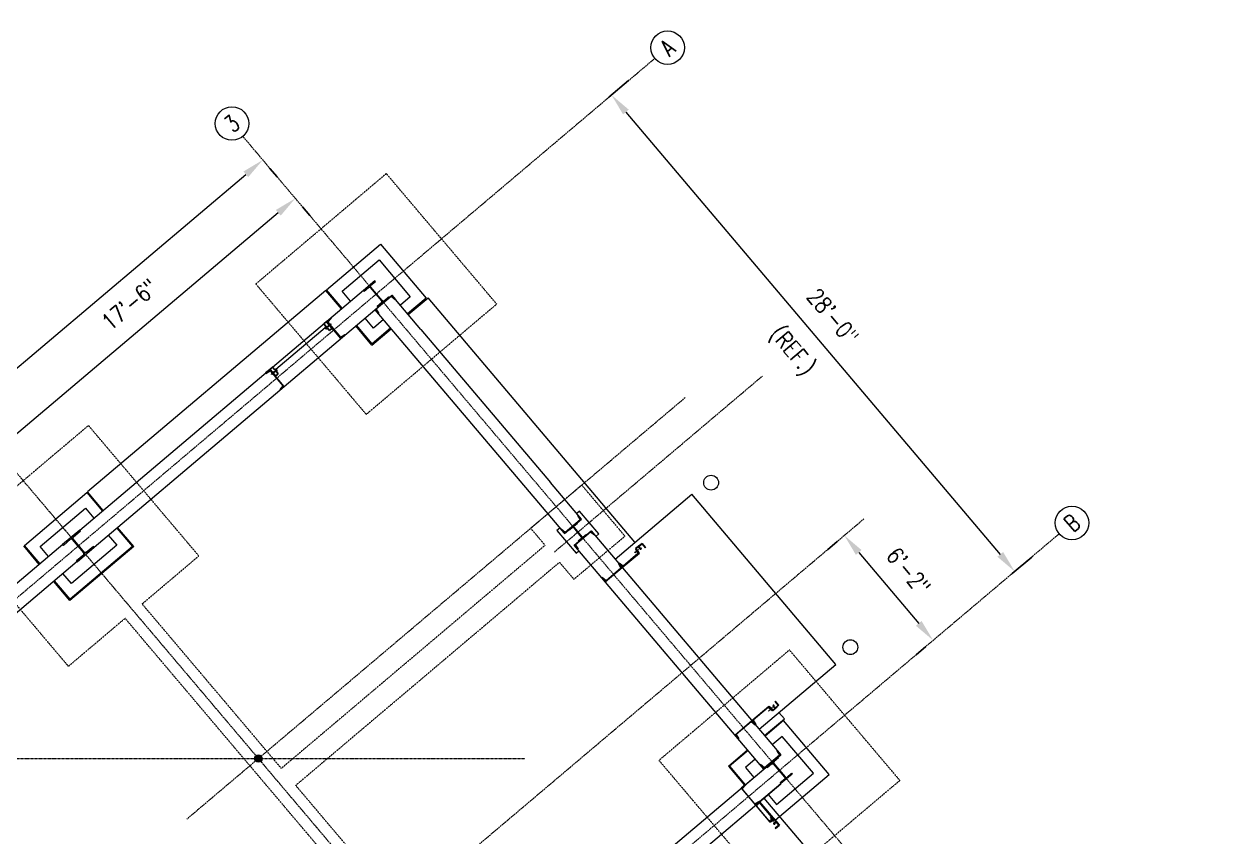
# Model space of a CAD drawing. Header units: inches. Extents: x -24529 to 23375, y -3182 to 1720.
# Drawn here: x -126 to 522, y -42 to 396 of the extents above; entities that cross this region are included whole.
import ezdxf
from ezdxf import colors
from ezdxf.entities.mleader import LeaderData, LeaderLine
from ezdxf.enums import TextEntityAlignment as Align
from ezdxf.math import Vec2, Vec3

# ---------------------------------------------------------------- set-up
doc = ezdxf.new("R2010")
doc.units = ezdxf.units.IN
doc.header["$LTSCALE"] = 0.375
doc.header["$MEASUREMENT"] = 0
for name, pattern in [('CENTER', [2, 1.25, -0.25, 0.25, -0.25]), ('CENTER2', [1.125, 0.75, -0.125, 0.125, -0.125]), ('HIDDEN', [0.375, 0.25, -0.125])]:
    doc.linetypes.add(name, pattern=pattern)
for name, color, linetype in [('1', 1, 'Continuous'), ('2', 2, 'Continuous'), ('CENTER2', 7, 'Continuous')]:
    doc.layers.add(name, color=color, linetype=linetype)
for name, color, linetype, lineweight in [('CENTER', 2, 'CENTER2', 15), ('DIM', 5, 'Continuous', 15), ('Mech_Existbldg', 5, 'Continuous', 13), ('Mech_Existstl', 3, 'Continuous', 13), ('TEXT', 3, 'Continuous', 15), ('TXT', 7, 'Continuous', 15)]:
    doc.layers.add(name, color=color, linetype=linetype, lineweight=lineweight)
doc.styles.add('RomanS', font='romans.shx', dxfattribs={"width": 0.8})
doc.styles.add('SIMPLEX', font='SIMPLEX.shx', dxfattribs={"width": 0.75})
doc.dimstyles.new('PCI Arch-Arrow', dxfattribs={"dimscale": 0, "dimtxt": 0.09375, "dimasz": 0.125, "dimexe": 0.125, "dimexo": 0.0625, "dimgap": 0.09, "dimtad": 1, "dimdec": 4, "dimzin": 3, "dimdsep": 46, "dimlunit": 4, "dimtxsty": 'RomanS', "dimcen": 0.09, "dimclrd": 3, "dimclre": 3, "dimclrt": 3, "dimadec": 0, "dimazin": 0, "dimtfac": 0.75, "dimtdec": 4, "dimtmove": 0, "dimatfit": 3, "dimfxl": 1, "dimfrac": 1, "dimtolj": 1, "dimtzin": 0, "dimlwd": -1, "dimarcsym": 0})

# ---------------------------------------------------------------- blocks, each defined once
blk = doc.blocks.new('bal1')
blk.add_circle((0, 0), 0.188)
at = {"style": 'SIMPLEX', "width": 0.75}
blk.add_attdef('ITEM', text='', height=0.188, dxfattribs=at).set_placement((0, 0), align=Align.MIDDLE)
blk = doc.blocks.new('*D4')
at = {"layer": 'DEFPOINTS', "color": 0, "transparency": 16777216}
for p in [(2.37, 322.34), (2.37, 322.34), (-336.6, 35.57)]:
    blk.add_point(p, dxfattribs=at)
at = {"layer": 'DIM', "color": 3, "lineweight": -2, "transparency": 16777216}
for p, q in [((6.24, 317.76), (10.12, 313.18)), ((-340.48, 40.15), (-344.35, 44.73))]:
    blk.add_line(p, q, dxfattribs=at)
at = {"layer": 'DIM', "color": 3, "transparency": 16777216}
blk.add_line((-327.44, 43.32), (-6.79, 314.59), dxfattribs=at)
for points in [[(-8.08, 316.12), (-5.5, 313.06), (2.37, 322.34)], [(-328.73, 44.85), (-326.15, 41.79), (-336.6, 35.57)]]:
    blk.add_solid(points, dxfattribs=at)
at = {"layer": 'DIM', "color": 3, "transparency": 16777216, "insert": (-185.08, 163.76), "char_height": 9, "attachment_point": 5, "rotation": 40.23144, "style": 'RomanS'}
blk.add_mtext('\\A1;37\'-0"\\P(REF.)', dxfattribs=at)
blk = doc.blocks.new('*D6')
at = {"layer": 'DEFPOINTS', "color": 0, "transparency": 16777216}
for p in [(19.87, 301.65), (-140.45, 166.01), (-140.45, 166.01)]:
    blk.add_point(p, dxfattribs=at)
at = {"layer": 'DIM', "color": 3, "transparency": 16777216}
blk.add_line((10.71, 293.9), (-131.29, 173.76), dxfattribs=at)
at = {"layer": 'DIM', "color": 3, "lineweight": -2, "transparency": 16777216}
for p, q in [((23.75, 297.07), (27.63, 292.49)), ((-144.32, 170.59), (-148.2, 175.17))]:
    blk.add_line(p, q, dxfattribs=at)
at = {"layer": 'DIM', "color": 3, "transparency": 16777216}
for points in [[(9.42, 295.42), (12.01, 292.37), (19.87, 301.65)], [(-132.58, 175.29), (-129.99, 172.24), (-140.45, 166.01)]]:
    blk.add_solid(points, dxfattribs=at)
at = {"layer": 'DIM', "color": 3, "transparency": 16777216, "insert": (-69.33, 244.52), "char_height": 9, "attachment_point": 5, "rotation": 40.23144, "style": 'RomanS'}
blk.add_mtext('\\A1;17\'-6"', dxfattribs=at)
blk = doc.blocks.new('*D43')
at = {"layer": 'DEFPOINTS', "color": 0, "transparency": 16777216}
for p in [(184.13, 352.26), (407.11, 100.78), (401.15, 95.74)]:
    blk.add_point(p, dxfattribs=at)
at = {"layer": 'DIM', "color": 3, "lineweight": -2, "transparency": 16777216}
for p, q in [((188.71, 356.13), (199.25, 365.05)), ((405.73, 99.62), (416.27, 108.53))]:
    blk.add_line(p, q, dxfattribs=at)
at = {"layer": 'DIM', "color": 3, "transparency": 16777216}
blk.add_line((197.84, 348.14), (399.36, 109.94), dxfattribs=at)
for points in [[(199.37, 349.43), (196.32, 346.85), (190.09, 357.3)], [(400.88, 111.24), (397.83, 108.65), (407.11, 100.78)]]:
    blk.add_solid(points, dxfattribs=at)
at = {"layer": 'DIM', "color": 3, "transparency": 16777216, "char_height": 9, "attachment_point": 5, "rotation": 310.23144, "style": 'RomanS'}
for s, insert in [('\\A1;28\'-0"', (309.29, 238.08)), ('\\A1;(REF.)', (286.77, 219.03))]:
    blk.add_mtext(s, dxfattribs=dict(at, insert=insert))
blk = doc.blocks.new('*D44')
at = {"layer": 'DEFPOINTS', "color": 0, "transparency": 16777216}
for p in [(316.08, 120.7), (363.21, 63.65), (363.88, 64.21)]:
    blk.add_point(p, dxfattribs=at)
at = {"layer": 'DIM', "color": 3, "lineweight": -2, "transparency": 16777216}
for p, q in [((311.5, 116.83), (306.26, 112.39)), ((359.3, 60.33), (354.05, 55.9))]:
    blk.add_line(p, q, dxfattribs=at)
at = {"layer": 'DIM', "color": 3, "transparency": 16777216}
blk.add_line((323.17, 110.98), (355.46, 72.81), dxfattribs=at)
for points in [[(324.69, 112.27), (321.64, 109.69), (315.42, 120.14)], [(356.99, 74.1), (353.93, 71.52), (363.21, 63.65)]]:
    blk.add_solid(points, dxfattribs=at)
at = {"layer": 'DIM', "color": 3, "transparency": 16777216, "insert": (350, 100.93), "char_height": 9, "attachment_point": 5, "rotation": 310.23144, "style": 'RomanS'}
blk.add_mtext('\\A1;6\'-2"', dxfattribs=at)

msp = doc.modelspace()

# ---------------------------------------------------------------- hatches: boundary and pattern name
at = {"layer": 'TEXT'}
h = msp.add_hatch(color=256, dxfattribs=at)
h.dxf.hatch_style = 1
edge = h.paths.add_edge_path()
edge.add_arc((0, 0), 2, 40.23144087, 400.23144087)

# ---------------------------------------------------------------- linework, layer by layer
at = {"layer": '1'}
for p, q in [((36.66271, 235.35474), (35.13583, 234.06298)), ((35.13583, 234.06298), (36.38689, 232.5842)), ((36.65536, 235.26665), (35.22391, 234.05564)), ((35.22391, 234.05564), (36.47497, 232.57685)), ((36.71153, 235.20026), (36.6161, 235.11953)), ((36.6161, 235.11953), (39.48217, 231.73177)), ((36.65536, 235.26665), (39.64254, 231.73574)), ((36.66271, 235.35474), (36.98565, 234.97302)), ((36.93794, 234.93265), (36.98565, 234.97302)), ((36.38689, 232.5842), (35.90974, 232.18052)), ((35.90974, 232.18052), (36.71741, 231.22584)), ((36.47497, 232.57685), (35.99782, 232.17318)), ((35.99782, 232.17318), (36.72476, 231.31392)), ((37.19456, 231.62951), (36.71741, 231.22584)), ((37.20191, 231.71759), (36.72476, 231.31392)), ((37.19456, 231.62951), (38.20374, 230.43663)), ((37.20191, 231.71759), (38.21109, 230.52472)), ((39.73063, 231.72839), (38.20374, 230.43663)), ((39.64254, 231.73574), (38.21109, 230.52472)), ((39.40769, 232.11011), (39.35997, 232.06974)), ((39.40769, 232.11011), (39.73063, 231.72839)), ((39.5776, 231.81251), (39.48217, 231.73177)), ((6.12506, 209.51968), (7.65194, 210.81143)), ((6.12506, 209.51968), (6.448, 209.13796)), ((6.21314, 209.51233), (7.6446, 210.72335)), ((6.21314, 209.51233), (9.20032, 205.98142)), ((6.26931, 209.44594), (6.36474, 209.52668)), ((6.36474, 209.52668), (9.2308, 206.13892)), ((6.49571, 209.17833), (6.448, 209.13796)), ((7.6446, 210.72335), (8.89566, 209.24457)), ((7.65194, 210.81143), (8.90301, 209.33265)), ((8.89566, 209.24457), (9.37281, 209.64824)), ((8.90301, 209.33265), (9.38016, 209.73632)), ((9.37281, 209.64824), (10.09974, 208.78898)), ((9.38016, 209.73632), (10.18783, 208.78164)), ((9.62259, 208.38531), (10.09974, 208.78898)), ((9.62259, 208.38531), (10.63177, 207.19243)), ((9.71067, 208.37796), (10.18783, 208.78164)), ((9.71067, 208.37796), (10.71986, 207.18509)), ((8.87004, 206.27505), (8.91775, 206.31542)), ((8.87004, 206.27505), (9.19297, 205.89333)), ((9.13537, 206.05819), (9.2308, 206.13892)), ((9.19297, 205.89333), (10.71986, 207.18509)), ((9.20032, 205.98142), (10.63177, 207.19243)), ((278.7277, -33.74068), (277.48412, -34.79276)), ((278.70199, -34.04897), (277.6254, -34.95977)), ((277.81324, -35.10853), (277.85528, -34.98259)), ((277.85528, -34.98259), (278.0485, -35.04709)), ((280.16288, -35.77579), (278.23042, -37.41066)), ((278.23042, -37.41066), (278.37171, -37.57767)), ((280.47117, -35.80151), (278.37171, -37.57767)), ((280.16288, -35.77579), (278.70199, -34.04897)), ((280.47117, -35.80151), (279.34089, -34.46548))]:
    msp.add_line(p, q, dxfattribs=at)
for centre, radius, end in [((277.70563, -35.05459), 0.34296, 1.25260042), ((277.70434, -35.05307), 0.12221, 333.01053659)]:
    msp.add_arc(centre, radius, 130.23144087, end, dxfattribs=at)
at = {"layer": '2', "linetype": 'CENTER'}
for p, q in [((36.02566, 231.45961), (39.10134, 234.06165)), ((10.0719, 209.50255), (6.99623, 206.90051))]:
    msp.add_line(p, q, dxfattribs=at)
at = {"layer": 'CENTER'}
for p, q in [((213.39473, 377.012), (-352.74992, -101.9501)), ((320.656, -53.88361), (-8.40537, 335.07479)), ((271.34135, 205.97913), (159.24161, 111.14201)), ((180.46233, -213.31079), (-168.72813, 199.44068)), ((229.74282, 194.36393), (-38.47924, -32.55369)), ((192.08811, -227.05274), (-114.80593, 135.70336)), ((325.97684, 129.07449), (33.85896, -118.05916)), ((431.07706, 121.06051), (-135.73534, -358.46652)), ((202.89315, 111.14991), (204.53893, 112.54225)), ((274.98913, 25.93074), (276.6349, 27.32308)), ((-2584.26683, 0), (143.51059, 0)), ((275.82112, -32.14364), (277.21346, -33.78942))]:
    msp.add_line(p, q, dxfattribs=at)
at = {"layer": 'CENTER2', "linetype": 'CENTER2'}
for p, q in [((204.69281, 112.67155), (202.51168, 110.8263)), ((276.78791, 27.45342), (274.60678, 25.60817)), ((277.34275, -33.9433), (275.4975, -31.76217))]:
    msp.add_line(p, q, dxfattribs=at)
at = {"layer": 'Mech_Existbldg'}
for p, q in [((59.2372, 253.74554), (56.85717, 251.73202)), ((60.2801, 253.65854), (59.2372, 253.74554)), ((66.37718, 246.45165), (60.2801, 253.65854)), ((-96.17612, 122.97217), (56.5084, 252.14428)), ((36.28248, 252.06117), (-91.97573, 143.55388)), ((44.67888, 242.13642), (36.28248, 252.06117)), ((56.85717, 251.73202), (56.5084, 252.14428)), ((66.29018, 245.40876), (66.37718, 246.45165)), ((87.39822, 231.12236), (71.87779, 249.46788)), ((80.6165, 239.13852), (91.30468, 248.18079)), ((202.7184, 116.48712), (91.30468, 248.18079)), ((-88.4256, 113.81087), (62.73586, 241.69446)), ((62.71649, 241.71736), (64.23955, 243.00588)), ((62.73586, 241.69446), (62.71649, 241.71736)), ((62.73586, 241.69446), (164.73917, 121.12411)), ((63.91015, 243.39524), (66.29018, 245.40876)), ((64.23955, 243.00588), (63.91015, 243.39524)), ((9.38016, 209.73632), (35.90974, 232.18052)), ((61.14874, 222.66866), (52.4294, 232.97512)), ((61.14874, 222.66866), (71.4552, 231.388)), ((-83.57933, 133.62913), (-91.97573, 143.55388)), ((173.90047, 128.87463), (157.15288, 148.67068)), ((192.03021, 107.44485), (233.25606, 142.32219)), ((310.76128, 50.70917), (233.25606, 142.32219)), ((172.88906, 133.16671), (171.36218, 131.87495)), ((183.22309, 120.95164), (172.88906, 133.16671)), ((-67.10947, 114.16137), (-75.82881, 124.46783)), ((162.20088, 124.12443), (160.67399, 122.83268)), ((-101.08673, 118.09734), (-104.98219, 114.80176)), ((-100.09668, 118.01475), (-101.08673, 118.09734)), ((-93.96408, 110.76587), (-100.09668, 118.01475)), ((-99.79894, 118.26665), (-99.71635, 119.25669)), ((-93.66634, 111.01777), (-99.79894, 118.26665)), ((-99.71635, 119.25669), (-95.82089, 122.55228)), ((-95.82089, 122.55228), (-96.17612, 122.97217)), ((160.67399, 122.83268), (171.00802, 110.61761)), ((179.15791, 122.66021), (281.1806, 2.06696)), ((181.69621, 119.65989), (183.22309, 120.95164)), ((-105.33742, 115.22165), (-276.34454, -29.4515)), ((-117.93421, 104.56468), (-126.3306, 114.48942)), ((-104.98219, 114.80176), (-105.33742, 115.22165)), ((-67.10947, 114.16137), (-101.46435, 85.09692)), ((-94.04667, 109.77583), (-93.96408, 110.76587)), ((-92.67629, 110.93518), (-93.66634, 111.01777)), ((-88.78083, 114.23076), (-92.67629, 110.93518)), ((-88.4256, 113.81087), (-88.78083, 114.23076)), ((272.0193, -5.68356), (169.99661, 114.90969)), ((171.00802, 110.61761), (172.53491, 111.90937)), ((-97.5869, 106.06035), (-267.07096, -37.32428)), ((-97.94213, 106.48024), (-94.04667, 109.77583)), ((-97.5869, 106.06035), (-97.94213, 106.48024)), ((-101.46435, 85.09692), (-110.18369, 95.40338)), ((269.53543, 15.83183), (310.76128, 50.70917)), ((272.44189, 12.39633), (283.13007, 21.4386)), ((283.13007, 21.4386), (280.22361, 24.8741)), ((252.97412, -4.07353), (263.28059, 4.6458)), ((281.1806, 2.06696), (272.0193, -5.68356)), ((120.83846, -133.54425), (271.99992, -5.66066)), ((252.97412, -4.07353), (261.69346, -14.37999)), ((271.99992, -5.66066), (272.0193, -5.68356)), ((272.0193, -5.68356), (273.54236, -4.39504)), ((273.54236, -4.39504), (273.87176, -4.7844)), ((273.87176, -4.7844), (276.25178, -2.77088)), ((276.25178, -2.77088), (277.29468, -2.85788)), ((277.29468, -2.85788), (283.39176, -10.06477)), ((283.30476, -11.10766), (280.92473, -13.12118)), ((283.39176, -10.06477), (283.30476, -11.10766)), ((128.58898, -142.70555), (281.2735, -13.53344)), ((280.92473, -13.12118), (281.2735, -13.53344)), ((269.44398, -23.5413), (277.84038, -33.46604)), ((272.11605, -21.2807), (306.99339, -62.50656))]:
    msp.add_line(p, q, dxfattribs=at)
at = {"layer": 'Mech_Existbldg', "lineweight": 13}
msp.add_line((87.39819, 231.12235), (157.15288, 148.67065), dxfattribs=at)
at = {"layer": 'Mech_Existbldg', "linetype": 'HIDDEN'}
for p, q in [((154.33133, 114.84703), (12.33117, -5.28604)), ((162.08185, 105.68573), (20.08169, -14.44734)), ((12.33117, -5.28604), (-62.59053, 83.2732)), ((85.84209, -110.7571), (-71.75183, 75.52268)), ((95.00339, -103.00658), (20.08169, -14.44734))]:
    msp.add_line(p, q, dxfattribs=at)
for points in [[(58.03326, 185.32172), (128.2699, 244.74238), (68.84924, 314.97902), (-1.3874, 255.55836)], [(275.04784, -71.1947), (345.28448, -11.77404), (285.86382, 58.4626), (215.62718, -0.95806)]]:
    msp.add_lwpolyline(points, close=True, dxfattribs=at)
at = {"layer": 'Mech_Existbldg'}
for points in [[(45.06059, 242.45936), (36.6642, 252.3841), (65.67498, 276.92742), (90.2183, 247.91663), (80.29356, 239.52024)], [(49.64124, 246.33462), (45.12011, 251.67871), (64.96959, 268.4715), (81.76239, 248.62202), (76.4183, 244.10089)], [(71.13226, 231.76972), (61.20751, 223.37331), (52.81111, 233.29806)], [(67.257, 236.35037), (61.9129, 231.82923), (57.39176, 237.17332)], [(-117.55249, 104.88762), (-125.94888, 114.81236), (-92.35745, 143.23094), (-83.96105, 133.3062)], [(-112.97184, 108.76288), (-117.49297, 114.10697), (-93.06284, 134.77503), (-88.5417, 129.43094)], [(-76.21053, 124.1449), (-67.81413, 114.22015), (-101.40557, 85.80158), (-109.80197, 95.72632)], [(-80.79118, 120.26964), (-76.27004, 114.92554), (-100.70018, 94.25749), (-105.22132, 99.60158)], [(269.82569, -23.21836), (278.22209, -33.14311), (307.23288, -8.59979), (282.68956, 20.411), (272.76483, 12.0146)], [(274.40634, -19.3431), (278.92748, -24.6872), (298.77697, -7.8944), (281.98417, 11.95508), (276.64009, 7.43395)], [(263.60352, 4.26408), (253.67878, -4.13232), (262.07517, -14.05706)], [(267.47878, -0.31657), (262.13469, -4.83771), (266.65582, -10.1818)]]:
    msp.add_lwpolyline(points, dxfattribs=at)
at = {"layer": 'Mech_Existbldg', "linetype": 'HIDDEN'}
for points in [[(-62.59053, 83.2732), (-32.05286, 109.10827), (-91.47352, 179.34491), (-161.71016, 119.92425), (-102.2895, 49.68761), (-71.75183, 75.52268)], [(162.08185, 105.68573), (169.83237, 96.52443), (197.31627, 119.77599), (174.06471, 147.25989), (146.58081, 124.00833), (154.33133, 114.84703)]]:
    msp.add_lwpolyline(points, dxfattribs=at)
at = {"layer": 'Mech_Existbldg'}
for centre in [(243.70912, 148.54583), (318.63083, 59.98658)]:
    msp.add_circle(centre, 4, dxfattribs=at)
at = {"layer": 'Mech_Existstl', "linetype": 'HIDDEN'}
for p, q in [((36.37112, 231.99746), (38.81871, 234.06814)), ((36.51752, 232.04272), (38.90327, 234.06109)), ((39.06092, 233.78185), (36.61332, 231.71117)), ((39.06797, 233.86641), (36.68222, 231.84805)), ((38.81871, 234.06814), (39.06092, 233.78185)), ((38.81871, 234.06814), (38.90327, 234.06109)), ((38.90327, 234.06109), (39.06797, 233.86641)), ((39.06797, 233.86641), (39.06092, 233.78185)), ((36.06136, 232.00131), (36.56579, 231.40506)), ((36.06136, 232.00131), (36.37112, 231.99746)), ((36.37112, 231.99746), (36.61332, 231.71117)), ((36.47876, 232.08853), (36.72097, 231.80224)), ((36.61332, 231.71117), (36.56579, 231.40506)), ((9.41535, 209.11411), (7.0296, 207.09575)), ((9.48424, 209.25099), (7.03665, 207.18031)), ((7.19429, 206.90107), (9.58005, 208.91944)), ((7.27885, 206.89402), (9.72645, 208.9647)), ((9.3766, 209.15992), (9.6188, 208.87363)), ((9.53178, 209.5571), (9.48424, 209.25099)), ((9.48424, 209.25099), (9.72645, 208.9647)), ((9.53178, 209.5571), (10.03621, 208.96085)), ((9.72645, 208.9647), (10.03621, 208.96085)), ((7.03665, 207.18031), (7.0296, 207.09575)), ((7.0296, 207.09575), (7.19429, 206.90107)), ((7.03665, 207.18031), (7.27885, 206.89402)), ((7.19429, 206.90107), (7.27885, 206.89402))]:
    msp.add_line(p, q, dxfattribs=at)
at = {"layer": 'Mech_Existstl'}
for p, q in [((204.49019, 114.0565), (205.54227, 112.81291)), ((206.5253, 115.49168), (204.79848, 114.03078)), ((204.79848, 114.03078), (205.70927, 112.9542)), ((206.55101, 115.79997), (205.21499, 114.66968)), ((205.7321, 113.18408), (205.7966, 113.3773)), ((205.85804, 113.14204), (205.7321, 113.18408)), ((206.5253, 115.49168), (208.16017, 113.55922)), ((206.55101, 115.79997), (208.32717, 113.7005)), ((208.16017, 113.55922), (208.32717, 113.7005)), ((278.12015, 27.02413), (277.06807, 28.26771)), ((278.14586, 27.33242), (277.23507, 28.409)), ((277.44496, 28.52459), (277.46555, 28.39342)), ((277.46555, 28.39342), (277.66679, 28.42502)), ((279.87268, 28.79332), (278.14586, 27.33242)), ((278.2378, 30.72578), (278.40481, 30.86707)), ((279.87268, 28.79332), (278.2378, 30.72578)), ((280.18097, 28.7676), (278.40481, 30.86707)), ((280.18097, 28.7676), (278.84495, 27.63732))]:
    msp.add_line(p, q, dxfattribs=at)
for points in [[(70.35471, 248.17935), (70.02532, 248.56871), (67.64529, 246.55519, -0.414213562), (66.60239, 246.64219), (60.50532, 253.84908, -0.414213562), (60.59231, 254.89197), (62.97234, 256.90549), (62.64295, 257.29485), (56.52778, 252.12138), (56.85717, 251.73202), (59.2372, 253.74554, -0.414213562), (60.2801, 253.65854), (66.37718, 246.45165, -0.414213562), (66.29018, 245.40876), (63.91015, 243.39524), (64.23955, 243.00588)], [(172.57323, 117.08953), (172.36009, 117.34146), (173.95568, 118.69134, 0.414213562), (174.00506, 119.28326), (169.71644, 124.35251, 0.414213562), (169.12452, 124.40189), (167.52893, 123.05201), (167.31579, 123.30394), (171.32386, 126.69479), (171.537, 126.44286), (169.9414, 125.09298, 0.414213562), (169.89203, 124.50106), (174.18065, 119.43181, 0.414213562), (174.77256, 119.38243), (176.36816, 120.73231), (176.5813, 120.48038)], [(-105.37617, 115.26745), (-104.98219, 114.80176), (-101.08673, 118.09734, -0.414213562), (-100.09668, 118.01475), (-93.96408, 110.76587, -0.414213562), (-94.04667, 109.77583), (-97.94213, 106.48024), (-97.54815, 106.01454), (-88.38684, 113.76506), (-88.78083, 114.23076), (-92.67629, 110.93518, -0.414213562), (-93.66634, 111.01776), (-99.79894, 118.26664, -0.414213562), (-99.71635, 119.25669), (-95.82089, 122.55228), (-96.21487, 123.01798)], [(203.0088, 113.04881), (204.6235, 111.14021), (204.67121, 111.18058, 0.414213562), (204.68591, 111.35674), (203.51526, 112.74048, -0.303320648), (203.4682, 113.15453, -0.098650511), (203.55935, 113.269), (205.32481, 114.76259, 0.414213562), (205.3395, 114.93876), (205.29914, 114.98647)], [(276.88094, 25.73018), (275.26625, 27.63878), (275.31397, 27.67915, -0.414213562), (275.49013, 27.66446), (276.66078, 26.28072, 0.303320648), (277.06132, 26.16571, 0.098650511), (277.18931, 26.23663), (278.95476, 27.73022, -0.414213562), (279.13093, 27.71553), (279.1713, 27.66781)], [(279.65753, 0.77843), (279.98692, 0.38907), (277.60689, -1.62445, 0.414213562), (277.5199, -2.66734), (283.61697, -9.87423, 0.414213562), (284.65987, -9.96123), (287.0399, -7.94771), (287.36929, -8.33707), (281.25413, -13.51054), (280.92473, -13.12118), (283.30476, -11.10766, 0.414213562), (283.39176, -10.06477), (277.29468, -2.85788, 0.414213562), (276.25178, -2.77088), (273.87176, -4.7844), (273.54236, -4.39504)], [(277.72002, -32.2593), (275.81141, -33.87399), (275.85178, -33.9217, 0.414213562), (276.02795, -33.9364), (277.41168, -32.76575, -0.303320648), (277.82574, -32.71869, -0.098650511), (277.94021, -32.80984), (279.4338, -34.5753, 0.414213562), (279.60996, -34.59), (279.65768, -34.54963)]]:
    msp.add_lwpolyline(points, format="xyb", close=True, dxfattribs=at)
for points in [[(71.87779, 249.46788), (73.77664, 247.22332), (73.56425, 247.04363), (71.50763, 248.78794), (63.44836, 241.96975), (64.82781, 239.65254), (64.61534, 239.4728), (62.71646, 241.71732), (71.87779, 249.46788)], [(36.66271, 235.35474), (38.90728, 237.25359), (39.08696, 237.0412), (37.34265, 234.98458), (44.16085, 226.92531), (46.47805, 228.30476), (46.6578, 228.09229), (44.41328, 226.19341), (36.66271, 235.35474)], [(6.12506, 209.51968), (3.88056, 207.62075), (4.06024, 207.40836), (6.37744, 208.78781), (13.19564, 200.72854), (11.45133, 198.67192), (11.63108, 198.45945), (13.8756, 200.35833), (6.12506, 209.51968)], [(173.90051, 128.87463), (172.00158, 131.11913), (171.78919, 130.93945), (173.16863, 128.62225), (165.10936, 121.80405), (163.05274, 123.54836), (162.84028, 123.36861), (164.73916, 121.12409), (173.90051, 128.87463)], [(179.15792, 122.66024), (181.05677, 120.41568), (180.84438, 120.236), (178.78776, 121.9803), (170.72849, 115.16211), (172.10794, 112.84491), (171.89547, 112.66516), (169.99659, 114.90968), (179.15792, 122.66024)], [(205.06676, 110.61471), (203.16794, 112.85922), (202.95548, 112.67947), (204.33492, 110.36227), (196.27565, 103.54407), (194.21903, 105.28838), (194.00664, 105.1087), (195.90552, 102.86418), (205.06676, 110.61471)], [(195.90552, 102.86418), (194.00659, 105.10868), (193.7942, 104.929), (195.17365, 102.6118), (187.11438, 95.7936), (185.05776, 97.53791), (184.84529, 97.35816), (186.74417, 95.11364), (195.90552, 102.86418)], [(274.82145, 28.16299), (276.72033, 25.91853), (276.50787, 25.73878), (274.45125, 27.48309), (266.39198, 20.6649), (267.77142, 18.34769), (267.55903, 18.16801), (265.66016, 20.41253), (274.82145, 28.16299)], [(265.66017, 20.41248), (267.55902, 18.16791), (267.34663, 17.98823), (265.29001, 19.73254), (257.23074, 12.91434), (258.61019, 10.59714), (258.39772, 10.41739), (256.49884, 12.66191), (265.66017, 20.41248)], [(281.18062, 2.06697), (279.2817, 4.31147), (279.06931, 4.13179), (280.44875, 1.81458), (272.38948, -5.00361), (270.33286, -3.2593), (270.1204, -3.43905), (272.01927, -5.68357), (281.18062, 2.06697)], [(262.02938, -14.0958), (271.99992, -5.66066), (272.0193, -5.68356), (273.54236, -4.39504), (273.87176, -4.7844), (276.25178, -2.77088), (277.29468, -2.85788), (283.39176, -10.06477), (283.30476, -11.10766), (280.92473, -13.12118), (281.2735, -13.53344), (269.7799, -23.2571), (269.6002, -23.04469), (267.283, -24.42414), (260.4648, -16.36487), (262.20911, -14.30825), (262.02936, -14.09578)], [(267.53538, -25.15601), (269.77989, -23.25708), (269.6002, -23.04469), (267.283, -24.42414), (260.4648, -16.36487), (262.20911, -14.30825), (262.02936, -14.09578), (259.78485, -15.99466), (267.53538, -25.15601)], [(275.28591, -34.31725), (277.53042, -32.41844), (277.35067, -32.20597), (275.03347, -33.58541), (268.21527, -25.52614), (269.95958, -23.46952), (269.7799, -23.25713), (267.53538, -25.15601), (275.28591, -34.31725)]]:
    msp.add_lwpolyline(points, dxfattribs=at)
for centre, radius, start, end in [((205.8041, 113.03442), 0.34296, 220.23144087, 91.25260042), ((205.80258, 113.03313), 0.12221, 220.23144087, 63.01053659), ((277.32989, 28.48922), 0.34296, 349.21028131, 220.23144087), ((277.32837, 28.48793), 0.12221, 17.45234514, 220.23144087)]:
    msp.add_arc(centre, radius, start, end, dxfattribs=at)
at = {"layer": 'TEXT'}
msp.add_circle((0, 0), 2, dxfattribs=at)

# ---------------------------------------------------------------- block references
at = {"layer": 'TXT'}
for p, xscale, yscale, zscale, rotation, values in [((220.26571, 382.82489), 48.00000000000001, 48.00000000000001, 48.00000000000001, 40.23144086554294, {'ITEM': 'A'}), ((-14.21826, 341.94577), 48, 48, 48, 40.23144086554296, {'ITEM': '3'}), ((437.94804, 126.8734), 48, 48, 48, 40.23144086554294, {'ITEM': 'B'})]:
    msp.add_blockref('bal1', p, dxfattribs=dict(at, xscale=xscale, yscale=yscale, zscale=zscale, rotation=rotation)).add_auto_attribs(values)

# ---------------------------------------------------------------- dimensions: what is measured, and where the dimension line sits
at = {"layer": 'DIM'}
dim = msp.add_aligned_dim(p1=(184.13334, 352.25667), p2=(401.14792, 95.74025), distance=7.80638, text='<>\\X(REF.)', dimstyle='PCI Arch-Arrow', override={"dimscale": 96, "dimtmove": 1}, dxfattribs=at)
dim.commit()
dim.dimension.update_dxf_attribs({"geometry": '*D43', "text_midpoint": (298.60035, 229.04042)})
dim = msp.add_linear_dim(base=(2.36814, 322.34025), p1=(-336.59998, 35.57099), p2=(2.36814, 322.34025), angle=40.23144087, text='<>\\X(REF.)', dimstyle='PCI Arch-Arrow', override={"dimscale": 96, "dimtmove": 1}, dxfattribs=at)
dim.commit()
dim.dimension.update_dxf_attribs({"geometry": '*D4', "text_midpoint": (-185.07673, 163.76066), "dimtype": 128})
dim = msp.add_linear_dim(base=(-140.44794, 166.01282), p1=(19.87482, 301.64693), p2=(-140.44794, 166.01282), angle=220.23144087, dimstyle='PCI Arch-Arrow', override={"dimscale": 96, "dimtmove": 1}, dxfattribs=at)
dim.commit()
dim.dimension.update_dxf_attribs({"geometry": '*D6', "text_midpoint": (-69.32699, 244.51588)})
dim = msp.add_aligned_dim(p1=(316.08249, 120.70381), p2=(363.87737, 64.20912), distance=-0.87157, dimstyle='PCI Arch-Arrow', override={"dimscale": 96, "dimtmove": 1}, dxfattribs=at)
dim.commit()
dim.dimension.update_dxf_attribs({"geometry": '*D44', "text_midpoint": (350.00054, 100.93397)})

# ---------------------------------------------------------------- leaders
at = {"layer": 'TEXT'}
ml = msp.add_multileader_mtext('Standard', dxfattribs=at)
ml.set_content('{\\W0.85;CONC. PIER,\\PTYPE P-1 (TYP.),\\PA-213826-WK}', color=256, style='SIMPLEX')
ml.set_leader_properties()
ml.build(insert=Vec2(0, 0))
ml.multileader.update_dxf_attribs({"dogleg_length": 0.36, "arrow_head_size": 12, "scale": 96})
ctx = ml.context
ctx.base_point, ctx.scale, ctx.char_height, ctx.arrow_head_size, ctx.landing_gap_size, ctx.plane_origin = Vec3(-1063.56812, 269.9509), 96, 12, 12, 8.64, Vec3(-1213.98186, 152.3606)
notes = []
notes.append((ctx, [(0, (1, 1, 0), (-1083.59762, 269.9509), (1, 0), 20.0295, [(1, [(-1119.46244, 168.75)], 0, [])])]))
ctx.mtext.insert, ctx.mtext.width, ctx.mtext.flow_direction = Vec3(-1054.92812, 275.9509), 240.8774881, 5
ml = msp.add_multileader_mtext('Standard', dxfattribs=at)
ml.set_content('{\\W0.85;TYP. (4) PLCS.}', color=256, style='SIMPLEX')
ml.set_leader_properties()
ml.build(insert=Vec2(0, 0))
ml.multileader.update_dxf_attribs({"dogleg_length": 0.36, "arrow_head_size": 12, "scale": 96})
ctx = ml.context
ctx.base_point, ctx.scale, ctx.char_height, ctx.arrow_head_size, ctx.landing_gap_size, ctx.plane_origin = Vec3(-1573.89991, 238.57302), 96, 12, 12, 8.64, Vec3(-1606.68298, -54.2827)
notes.append((ctx, [(0, (0, 0, 0), (0, 0), (1, 0), 1, [])]))
ctx.mtext.insert, ctx.mtext.width, ctx.mtext.flow_direction = Vec3(-1565.25991, 246.57302), 123.9826154, 5
ml = msp.add_multileader_mtext('Standard', dxfattribs=at)
ml.set_content('{\\W0.85;TYP. (4) PLCS.}', color=256, style='SIMPLEX')
ml.set_leader_properties()
ml.build(insert=Vec2(0, 0))
ml.multileader.update_dxf_attribs({"dogleg_length": 0.36, "arrow_head_size": 12, "scale": 96})
ctx = ml.context
ctx.base_point, ctx.scale, ctx.char_height, ctx.arrow_head_size, ctx.landing_gap_size, ctx.plane_origin = Vec3(-1573.89991, 170.70859), 96, 12, 12, 8.64, Vec3(-1600.68298, -122.14713)
notes.append((ctx, [(0, (0, 0, 0), (0, 0), (1, 0), 1, [])]))
ctx.mtext.insert, ctx.mtext.width, ctx.mtext.flow_direction = Vec3(-1565.25991, 178.70859), 123.9826154, 5
ml = msp.add_multileader_mtext('Standard', dxfattribs=at)
ml.set_content('{\\W0.85;TIE BM A-213826-WK}', color=256, style='SIMPLEX')
ml.set_leader_properties()
ml.build(insert=Vec2(0, 0))
ml.multileader.update_dxf_attribs({"dogleg_length": 0.36, "arrow_head_size": 12, "scale": 96})
ctx = ml.context
ctx.base_point, ctx.scale, ctx.char_height, ctx.arrow_head_size, ctx.landing_gap_size, ctx.plane_origin = Vec3(-1043.65017, 56.05516), 96, 12, 12, 8.64, Vec3(-1182.20179, -112.15324)
notes.append((ctx, [(0, (1, 1, 0), (-1063.67967, 56.05516), (1, 0), 20.0295, [(1, [(-1119.43751, 27.80221)], 0, [])])]))
ctx.mtext.insert, ctx.mtext.width, ctx.mtext.flow_direction = Vec3(-1035.01017, 62.05516), 123.9826154, 5
ml = msp.add_multileader_mtext('Standard', dxfattribs=at)
ml.set_content('{\\W0.85;TYP. (5) PLCS.}', color=256, style='SIMPLEX')
ml.set_leader_properties()
ml.build(insert=Vec2(0, 0))
ml.multileader.update_dxf_attribs({"dogleg_length": 0.36, "arrow_head_size": 12, "scale": 96})
ctx = ml.context
ctx.base_point, ctx.scale, ctx.char_height, ctx.arrow_head_size, ctx.landing_gap_size, ctx.plane_origin = Vec3(-1474.25865, -426.11244), 96, 12, 12, 8.64, Vec3(-1507.04171, -695.21817)
notes.append((ctx, [(0, (0, 0, 0), (0, 0), (1, 0), 1, [])]))
ctx.mtext.insert, ctx.mtext.width, ctx.mtext.flow_direction = Vec3(-1465.61865, -418.11244), 123.9826154, 5
ml = msp.add_multileader_mtext('Standard', dxfattribs=at)
ml.set_content('{\\W0.85;TYP. (2) PLCS.}', color=256, style='SIMPLEX')
ml.set_leader_properties()
ml.build(insert=Vec2(0, 0))
ml.multileader.update_dxf_attribs({"dogleg_length": 0.36, "arrow_head_size": 12, "scale": 96})
ctx = ml.context
ctx.base_point, ctx.scale, ctx.char_height, ctx.arrow_head_size, ctx.landing_gap_size, ctx.plane_origin = Vec3(-1308.52346, -863.33432), 96, 12, 12, 8.64, Vec3(-1360.28651, -1132.44005)
notes.append((ctx, [(0, (0, 0, 0), (0, 0), (1, 0), 1, [])]))
ctx.mtext.insert, ctx.mtext.width, ctx.mtext.flow_direction = Vec3(-1299.88346, -855.33432), 123.9826154, 5
for ctx, leaders in notes:
    for number, flags, end, landing, length, lines in leaders:
        leader = LeaderData()
        leader.index, (leader.has_last_leader_line, leader.has_dogleg_vector, leader.attachment_direction) = number, flags
        leader.last_leader_point, leader.dogleg_vector, leader.dogleg_length = Vec3(end), Vec3(landing), length
        for number, points, colour, breaks in lines:
            line = LeaderLine()
            line.index, line.vertices, line.color, line.breaks = number, Vec3.list(points), colors.encode_raw_color(colour), breaks
            leader.lines.append(line)
        ctx.leaders.append(leader)

doc.saveas('drawing.dxf')
